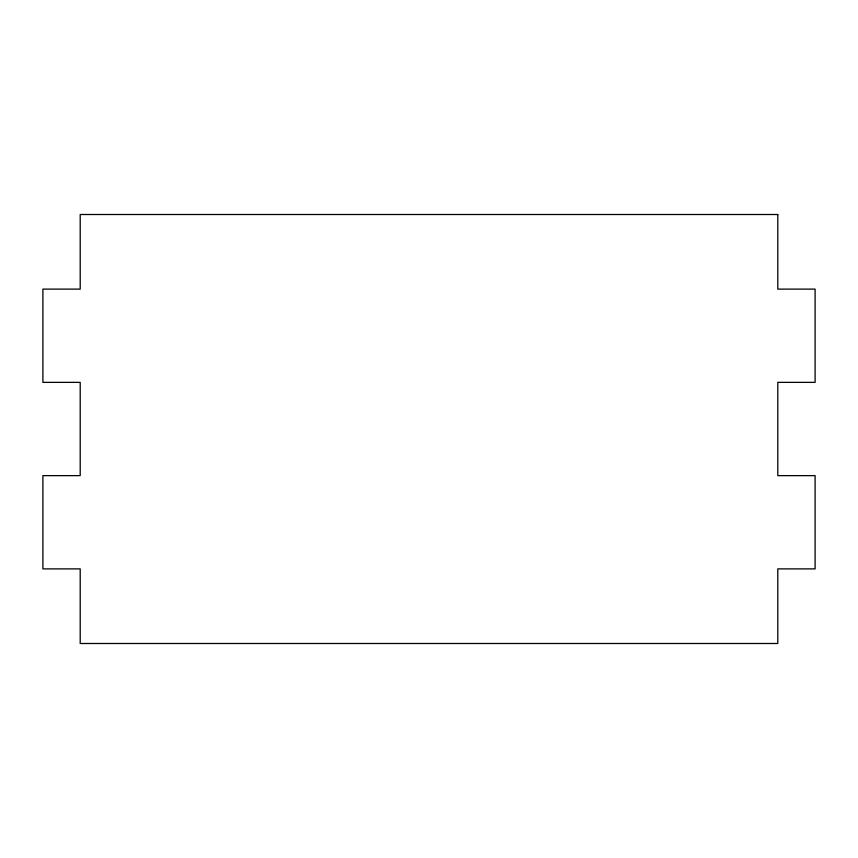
<?xml version="1.0" encoding="UTF-8"?>
<svg xmlns="http://www.w3.org/2000/svg" width="858" height="858" viewBox="0 0 858 858"><rect width="100%" height="100%" fill="white"/><g stroke="black" fill="none" stroke-linecap="round" stroke-linejoin="round"><path stroke-width="1.29" d="M777.798 214.5L80.202 214.5L80.202 289.114L42.9 289.114L42.9 382.368L80.202 382.368L80.202 475.632L42.9 475.632L42.9 568.886L80.202 568.886L80.202 643.5L777.798 643.5L777.798 568.886L815.1 568.886L815.1 475.632L777.798 475.632L777.798 382.368L815.1 382.368L815.1 289.114L777.798 289.114L777.798 214.5"/></g></svg>
